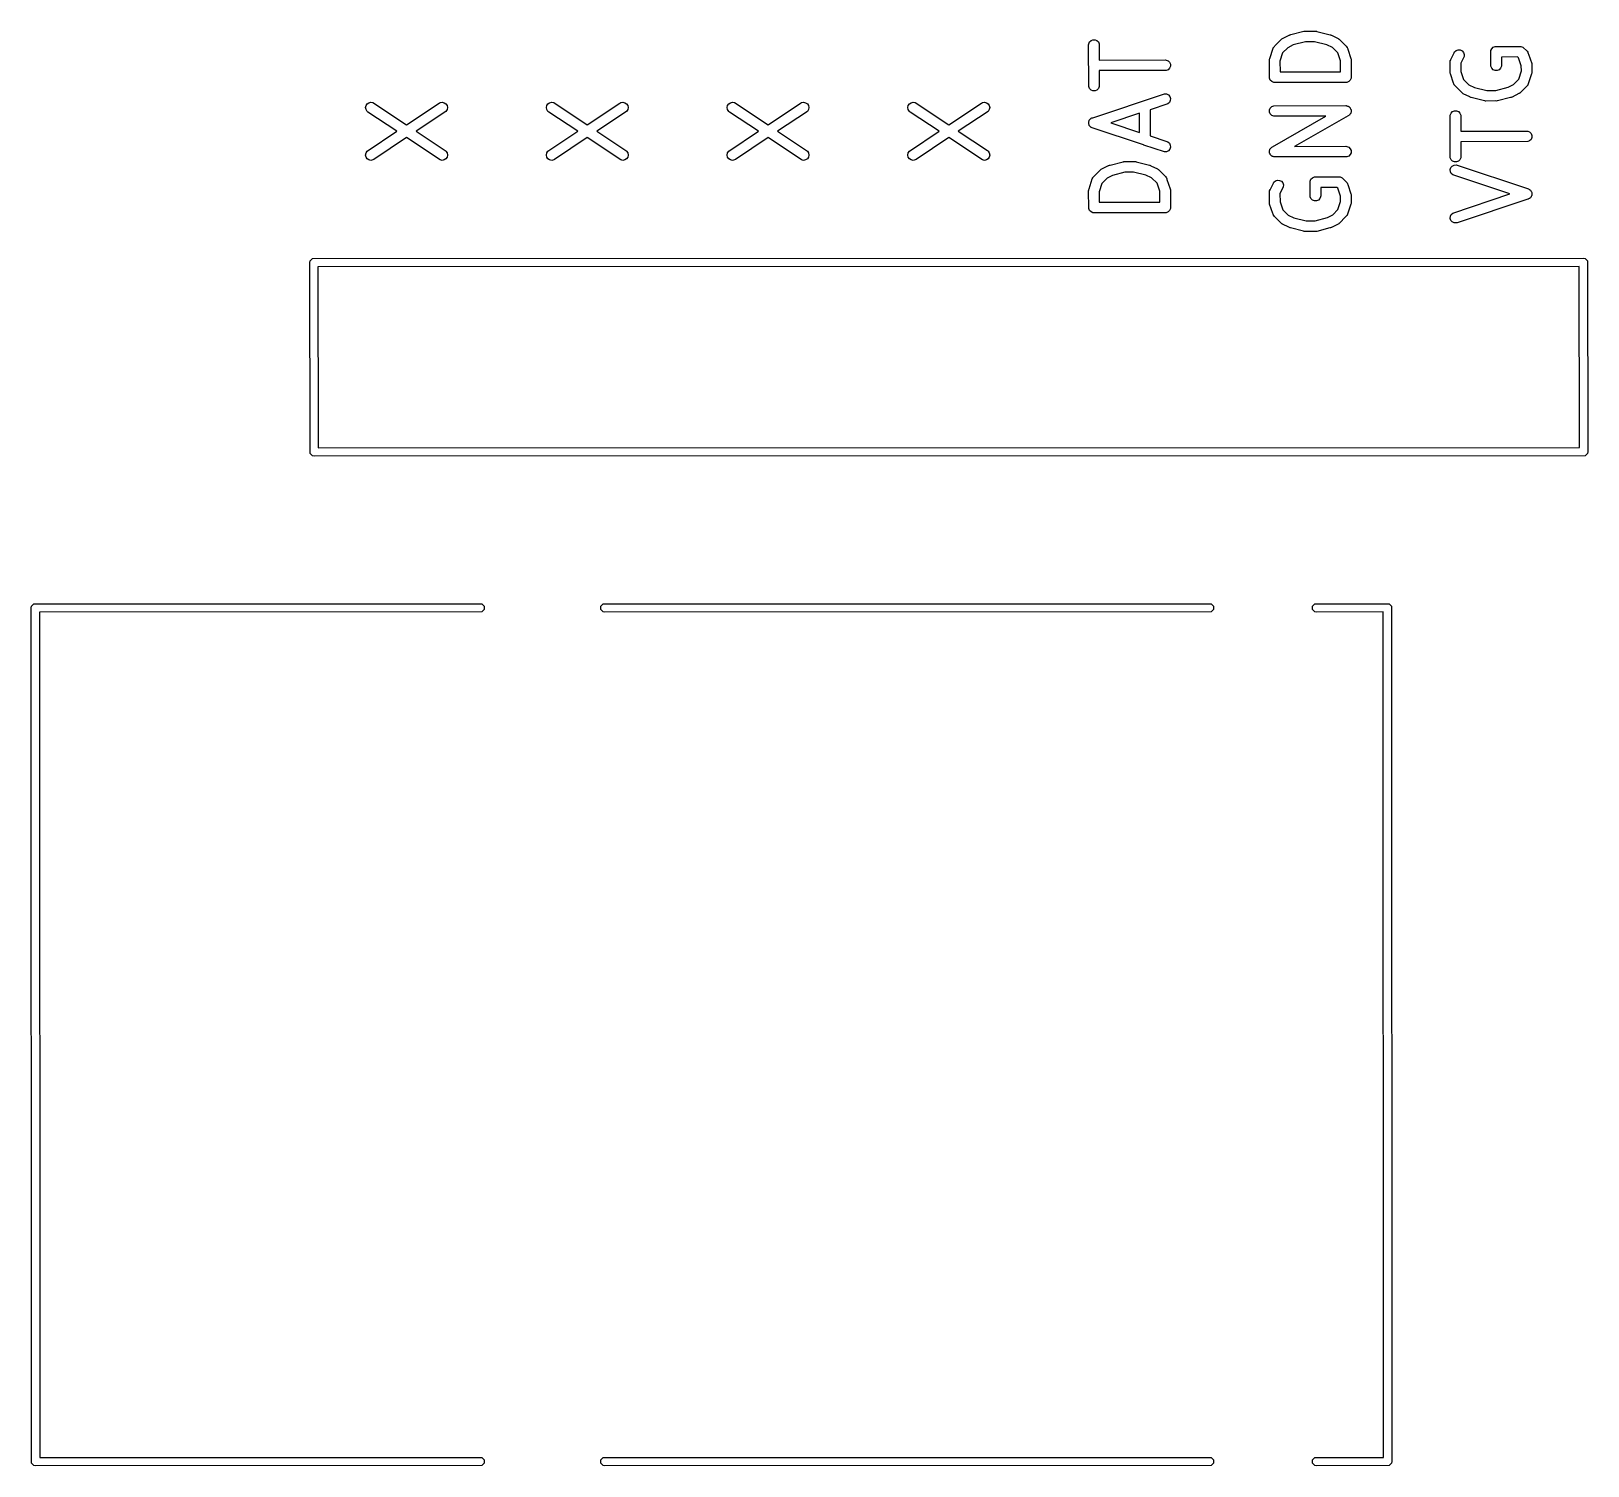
# Model space of a CAD drawing. Extents: x 91.3 to 133.3, y -96.3 to -50.
# Drawn here: x 91.28 to 113.16, y -70.19 to -50.03 of the extents above; entities that cross this region are included whole.
import ezdxf

# ---------------------------------------------------------------- set-up
doc = ezdxf.new("R2010")
doc.units = 0
doc.layers.add('BLACK', color=7, linetype='CONTINUOUS')

msp = doc.modelspace()

# ---------------------------------------------------------------- linework, layer by layer
at = {"layer": 'BLACK', "linetype": 'CONTINUOUS'}
for p, q in [((108.869823, -50.130891), (108.964373, -50.082203)), ((108.964373, -50.082203), (108.965442, -50.081793)), ((108.965442, -50.081793), (108.965878, -50.081471)), ((108.965878, -50.081471), (108.967121, -50.081151)), ((108.967121, -50.081151), (108.978104, -50.076948)), ((108.978104, -50.076948), (108.985501, -50.076422)), ((108.985501, -50.076422), (109.1702, -50.028905)), ((109.1702, -50.028905), (109.172736, -50.028529)), ((109.172736, -50.028529), (109.173758, -50.028107)), ((109.173758, -50.028107), (109.175719, -50.028089)), ((109.175719, -50.028089), (109.184744, -50.026755)), ((109.184744, -50.026755), (109.192667, -50.027933)), ((109.192667, -50.027933), (109.331247, -50.026666)), ((109.331247, -50.026666), (109.3338, -50.026917)), ((109.3338, -50.026917), (109.334893, -50.026755)), ((109.334893, -50.026755), (109.336764, -50.027209)), ((109.336764, -50.027209), (109.345879, -50.028107)), ((109.345879, -50.028107), (109.353547, -50.031283)), ((109.353547, -50.031283), (109.539913, -50.076524)), ((109.539913, -50.076524), (109.540992, -50.076909)), ((109.540992, -50.076909), (109.541532, -50.076948)), ((109.541532, -50.076948), (109.542739, -50.077533)), ((109.542739, -50.077533), (109.553759, -50.081471)), ((109.553759, -50.081471), (109.55927, -50.085555)), ((109.55927, -50.085555), (109.650502, -50.129822)), ((106.144819, -50.220714), (106.14626, -50.206082)), ((106.14626, -50.806774), (106.144819, -50.220714)), ((106.14626, -50.206082), (106.157459, -50.179046)), ((106.157459, -50.179046), (106.178151, -50.158354)), ((106.178151, -50.158354), (106.205187, -50.147155)), ((106.205187, -50.147155), (106.234451, -50.147155)), ((106.234451, -50.147155), (106.261487, -50.158354)), ((106.261487, -50.158354), (106.282179, -50.179046)), ((106.282179, -50.179046), (106.293378, -50.206082)), ((106.293378, -50.206082), (106.293935, -50.432742)), ((108.690138, -50.411003), (108.736287, -50.268425)), ((108.736287, -50.268425), (108.742281, -50.255)), ((108.742281, -50.255), (108.744046, -50.252964)), ((108.744046, -50.252964), (108.745078, -50.250474)), ((108.745078, -50.250474), (108.754826, -50.240535)), ((108.754826, -50.240535), (108.761455, -50.232893)), ((108.761455, -50.232893), (108.763158, -50.232041)), ((108.763158, -50.232041), (108.849643, -50.143871)), ((108.849643, -50.143871), (108.855393, -50.13915)), ((108.855393, -50.13915), (108.856692, -50.137654)), ((108.856692, -50.137654), (108.858102, -50.136927)), ((108.858102, -50.136927), (108.861008, -50.134543)), ((108.861008, -50.134543), (108.869823, -50.130891)), ((108.94408, -50.259936), (108.87129, -50.334145)), ((109.019215, -50.221245), (108.94408, -50.259936)), ((109.192645, -50.176627), (109.019215, -50.221245)), ((109.317417, -50.175485), (109.192645, -50.176627)), ((109.49054, -50.217511), (109.317417, -50.175485)), ((109.57035, -50.256237), (109.49054, -50.217511)), ((109.646076, -50.330514), (109.57035, -50.256237)), ((109.650502, -50.129822), (109.656798, -50.133785)), ((109.656798, -50.133785), (109.658628, -50.134543)), ((109.658628, -50.134543), (109.659748, -50.135641)), ((109.659748, -50.135641), (109.662945, -50.137654)), ((109.662945, -50.137654), (109.669468, -50.145176)), ((109.669468, -50.145176), (109.765233, -50.239109)), ((109.765233, -50.239109), (109.774561, -50.250474)), ((109.774561, -50.250474), (109.775592, -50.252964)), ((109.775592, -50.252964), (109.777357, -50.254999)), ((109.777357, -50.254999), (109.781802, -50.267957)), ((109.781802, -50.267957), (109.785759, -50.27751)), ((109.785759, -50.27751), (109.785759, -50.27949)), ((109.785759, -50.27949), (109.83097, -50.411281)), ((111.288188, -50.317587), (111.310296, -50.298414)), ((111.310296, -50.298414), (111.338057, -50.28916)), ((111.338057, -50.28916), (111.367247, -50.291234)), ((111.367247, -50.291234), (111.393422, -50.304322)), ((111.393422, -50.304322), (111.412595, -50.326429)), ((111.796247, -50.315952), (111.797688, -50.30132)), ((111.797688, -50.30132), (111.808887, -50.274284)), ((111.808887, -50.274284), (111.829579, -50.253592)), ((111.829579, -50.253592), (111.856615, -50.242393)), ((111.856615, -50.242393), (112.20458, -50.240952)), ((112.20458, -50.240952), (112.219212, -50.242393)), ((112.219212, -50.242393), (112.23041, -50.247031)), ((112.23041, -50.247031), (112.246247, -50.253591)), ((112.246247, -50.253591), (112.305232, -50.310537)), ((112.305232, -50.310537), (112.31456, -50.321903)), ((106.293935, -50.432742), (107.219819, -50.431428)), ((107.219819, -50.431428), (107.234451, -50.432869)), ((107.234451, -50.432869), (107.261487, -50.444068)), ((107.261487, -50.444068), (107.282179, -50.46476)), ((107.282179, -50.46476), (107.293378, -50.491796)), ((107.293378, -50.52106), (107.282179, -50.548096)), ((107.293378, -50.491796), (107.293378, -50.52106)), ((108.684819, -50.434999), (108.685548, -50.427593)), ((108.68626, -50.687726), (108.684819, -50.434999)), ((108.685408, -50.425619), (108.685889, -50.424132)), ((108.685548, -50.427593), (108.685408, -50.425619)), ((108.685889, -50.424132), (108.68626, -50.420367)), ((108.68626, -50.420367), (108.690138, -50.411003)), ((108.87129, -50.334145), (108.833551, -50.450741)), ((108.833551, -50.450741), (108.834398, -50.599408)), ((109.684867, -50.443591), (109.646076, -50.330514)), ((109.685749, -50.598199), (109.684867, -50.443591)), ((109.83097, -50.411281), (109.832619, -50.418536)), ((109.832619, -50.418536), (109.833378, -50.420367)), ((109.833378, -50.420367), (109.833386, -50.421909)), ((109.833386, -50.421909), (109.83423, -50.425618)), ((109.83423, -50.425618), (109.833468, -50.436323)), ((109.833468, -50.436323), (109.834819, -50.673094)), ((111.224819, -50.458809), (111.22626, -50.444177)), ((111.22612, -50.601026), (111.224819, -50.458809)), ((111.22626, -50.444177), (111.227291, -50.441687)), ((111.227291, -50.441687), (111.227482, -50.439)), ((111.227482, -50.439), (111.233786, -50.426006)), ((111.233786, -50.426006), (111.237459, -50.417141)), ((111.237459, -50.417141), (111.238681, -50.415918)), ((111.238681, -50.415918), (111.280356, -50.33003)), ((111.280356, -50.33003), (111.288188, -50.317587)), ((111.419775, -50.383381), (111.37369, -50.478356)), ((111.37369, -50.478356), (111.374739, -50.592983)), ((111.412595, -50.326429), (111.421849, -50.354191)), ((111.421849, -50.354191), (111.419775, -50.383381)), ((111.797688, -50.52106), (111.796247, -50.315952)), ((111.808887, -50.548096), (111.797688, -50.52106)), ((111.944806, -50.52106), (111.933607, -50.548096)), ((111.946247, -50.506428), (111.944806, -50.52106)), ((112.173006, -50.389702), (111.945433, -50.390644)), ((111.945433, -50.390644), (111.946247, -50.506428)), ((112.18627, -50.402507), (112.173006, -50.389702)), ((112.224934, -50.515213), (112.18627, -50.402507)), ((112.22587, -50.586592), (112.224934, -50.515213)), ((112.31456, -50.321903), (112.31559, -50.324391)), ((112.31559, -50.324391), (112.317357, -50.326428)), ((112.317357, -50.326428), (112.321804, -50.339391)), ((112.321804, -50.339391), (112.325759, -50.348939)), ((112.325759, -50.348939), (112.325759, -50.350919)), ((112.325759, -50.350919), (112.37097, -50.48271)), ((112.37097, -50.48271), (112.372619, -50.489965)), ((112.372619, -50.489965), (112.373378, -50.491796)), ((112.373378, -50.491796), (112.373398, -50.493392)), ((112.373398, -50.493392), (112.37423, -50.497047)), ((112.37423, -50.497047), (112.373568, -50.506347)), ((112.373568, -50.506347), (112.374819, -50.601666)), ((107.234451, -50.579987), (106.2943, -50.581322)), ((106.2943, -50.581322), (106.294819, -50.792142)), ((107.261487, -50.568788), (107.234451, -50.579987)), ((107.282179, -50.548096), (107.261487, -50.568788)), ((108.697459, -50.714762), (108.68626, -50.687726)), ((108.718151, -50.735454), (108.697459, -50.714762)), ((108.745187, -50.746653), (108.718151, -50.735454)), ((108.759819, -50.748094), (108.745187, -50.746653)), ((109.774451, -50.746653), (108.759819, -50.748094)), ((108.834398, -50.599408), (109.685749, -50.598199)), ((109.801487, -50.735454), (109.774451, -50.746653)), ((109.822179, -50.714762), (109.801487, -50.735454)), ((109.833378, -50.687726), (109.822179, -50.714762)), ((109.834819, -50.673094), (109.833378, -50.687726)), ((111.225408, -50.611046), (111.22612, -50.601026)), ((111.226245, -50.614729), (111.225408, -50.611046)), ((111.22626, -50.616298), (111.226245, -50.614729)), ((111.227018, -50.618129), (111.22626, -50.616298)), ((111.228668, -50.625383), (111.227018, -50.618129)), ((111.273879, -50.757173), (111.228668, -50.625383)), ((111.374739, -50.592983), (111.413562, -50.706151)), ((111.413562, -50.706151), (111.489286, -50.780428)), ((111.829579, -50.568788), (111.808887, -50.548096)), ((111.856615, -50.579987), (111.829579, -50.568788)), ((111.885879, -50.579987), (111.856615, -50.579987)), ((111.912915, -50.568788), (111.885879, -50.579987)), ((111.933607, -50.548096), (111.912915, -50.568788)), ((112.115558, -50.776727), (112.188348, -50.702519)), ((112.188348, -50.702519), (112.22587, -50.586592)), ((112.3695, -50.625658), (112.323351, -50.76824)), ((112.373378, -50.616298), (112.3695, -50.625658)), ((112.373748, -50.612534), (112.373378, -50.616298)), ((112.37423, -50.611047), (112.373748, -50.612534)), ((112.374819, -50.601666), (112.374089, -50.609072)), ((112.374089, -50.609072), (112.37423, -50.611047)), ((106.157459, -50.83381), (106.14626, -50.806774)), ((106.178151, -50.854502), (106.157459, -50.83381)), ((106.205187, -50.865701), (106.178151, -50.854502)), ((106.234451, -50.865701), (106.205187, -50.865701)), ((106.205223, -51.243245), (107.196102, -50.911468)), ((106.261487, -50.854502), (106.234451, -50.865701)), ((106.282179, -50.83381), (106.261487, -50.854502)), ((106.293378, -50.806774), (106.282179, -50.83381)), ((106.294819, -50.792142), (106.293378, -50.806774)), ((107.196102, -50.911468), (107.210438, -50.908208)), ((107.210438, -50.908208), (107.239628, -50.910283)), ((107.239628, -50.910283), (107.265802, -50.923369)), ((107.265802, -50.923369), (107.284976, -50.945477)), ((107.284976, -50.945477), (107.29423, -50.973239)), ((111.273879, -50.759154), (111.273879, -50.757173)), ((111.277834, -50.768703), (111.273879, -50.759154)), ((111.282281, -50.781665), (111.277834, -50.768703)), ((111.284046, -50.7837), (111.282281, -50.781665)), ((111.285078, -50.786191), (111.284046, -50.7837)), ((111.294405, -50.797556), (111.285078, -50.786191)), ((111.390172, -50.891493), (111.294405, -50.797556)), ((111.396692, -50.899011), (111.390172, -50.891493)), ((111.399885, -50.901021), (111.396692, -50.899011)), ((111.401008, -50.902122), (111.399885, -50.901021)), ((111.40284, -50.90288), (111.401008, -50.902122)), ((111.409135, -50.906843), (111.40284, -50.90288)), ((111.500367, -50.951111), (111.409135, -50.906843)), ((111.489286, -50.780428), (111.569096, -50.819153)), ((111.505878, -50.955194), (111.500367, -50.951111)), ((111.516893, -50.959129), (111.505878, -50.955194)), ((111.518104, -50.959717), (111.516893, -50.959129)), ((111.518644, -50.959755), (111.518104, -50.959717)), ((111.519724, -50.960141), (111.518644, -50.959755)), ((111.706089, -51.005381), (111.519724, -50.960141)), ((111.569096, -50.819153), (111.742219, -50.861179)), ((111.742219, -50.861179), (111.866991, -50.860037)), ((111.866991, -50.860037), (112.040421, -50.815419)), ((112.074135, -50.960242), (111.889437, -51.00776)), ((112.040421, -50.815419), (112.115558, -50.776727)), ((112.081532, -50.959717), (112.074135, -50.960242)), ((112.092514, -50.955514), (112.081532, -50.959717)), ((112.093759, -50.955194), (112.092514, -50.955514)), ((112.094194, -50.954871), (112.093759, -50.955194)), ((112.095264, -50.954462), (112.094194, -50.954871)), ((112.189816, -50.905771), (112.095264, -50.954462)), ((112.198628, -50.902122), (112.189816, -50.905771)), ((112.201532, -50.899738), (112.198628, -50.902122)), ((112.202945, -50.899011), (112.201532, -50.899738)), ((112.204244, -50.897512), (112.202945, -50.899011)), ((112.209994, -50.892794), (112.204244, -50.897512)), ((112.296479, -50.804624), (112.209994, -50.892794)), ((112.298183, -50.803773), (112.296479, -50.804624)), ((112.304813, -50.796128), (112.298183, -50.803773)), ((112.314561, -50.786191), (112.304813, -50.796128)), ((112.315592, -50.7837), (112.314561, -50.786191)), ((112.317357, -50.781666), (112.315592, -50.7837)), ((112.323351, -50.76824), (112.317357, -50.781666)), ((95.984819, -51.101745), (95.990498, -51.073037)), ((95.990558, -51.130439), (95.984819, -51.101745)), ((95.990498, -51.073037), (96.006731, -51.048688)), ((96.006841, -51.154754), (95.990558, -51.130439)), ((96.006731, -51.048688), (96.031046, -51.032405)), ((96.018217, -51.16407), (96.006841, -51.154754)), ((96.425894, -51.435157), (96.018217, -51.16407)), ((96.031046, -51.032405), (96.05974, -51.026666)), ((96.05974, -51.026666), (96.088448, -51.032345)), ((96.088448, -51.032345), (96.559713, -51.345715)), ((96.559713, -51.345715), (97.018216, -51.039262)), ((97.112797, -51.154754), (96.693743, -51.43484)), ((97.018216, -51.039262), (97.03119, -51.032345)), ((97.03119, -51.032345), (97.059898, -51.026666)), ((97.059898, -51.026666), (97.088592, -51.032405)), ((97.088592, -51.032405), (97.112907, -51.048688)), ((97.12908, -51.130439), (97.112797, -51.154754)), ((97.112907, -51.048688), (97.12914, -51.073037)), ((97.134819, -51.101745), (97.12908, -51.130439)), ((97.12914, -51.073037), (97.134819, -51.101745)), ((98.524819, -51.101745), (98.530498, -51.073037)), ((98.530558, -51.130439), (98.524819, -51.101745)), ((98.530498, -51.073037), (98.546731, -51.048688)), ((98.546841, -51.154754), (98.530558, -51.130439)), ((98.546731, -51.048688), (98.571046, -51.032405)), ((98.558217, -51.16407), (98.546841, -51.154754)), ((98.965894, -51.435157), (98.558217, -51.16407)), ((98.571046, -51.032405), (98.59974, -51.026666)), ((98.59974, -51.026666), (98.628448, -51.032345)), ((98.628448, -51.032345), (99.099713, -51.345715)), ((99.099713, -51.345715), (99.558216, -51.039262)), ((99.652797, -51.154754), (99.233743, -51.43484)), ((99.558216, -51.039262), (99.57119, -51.032345)), ((99.57119, -51.032345), (99.599898, -51.026666)), ((99.599898, -51.026666), (99.628592, -51.032405)), ((99.628592, -51.032405), (99.652907, -51.048688)), ((99.66908, -51.130439), (99.652797, -51.154754)), ((99.652907, -51.048688), (99.66914, -51.073037)), ((99.674819, -51.101745), (99.66908, -51.130439)), ((99.66914, -51.073037), (99.674819, -51.101745)), ((101.064819, -51.101745), (101.070498, -51.073037)), ((101.070558, -51.130439), (101.064819, -51.101745)), ((101.070498, -51.073037), (101.086731, -51.048688)), ((101.086841, -51.154754), (101.070558, -51.130439)), ((101.086731, -51.048688), (101.111046, -51.032405)), ((101.098217, -51.16407), (101.086841, -51.154754)), ((101.505894, -51.435157), (101.098217, -51.16407)), ((101.111046, -51.032405), (101.13974, -51.026666)), ((101.13974, -51.026666), (101.168448, -51.032345)), ((101.168448, -51.032345), (101.639713, -51.345715)), ((101.639713, -51.345715), (102.098216, -51.039262)), ((102.192797, -51.154754), (101.773743, -51.43484)), ((102.098216, -51.039262), (102.11119, -51.032345)), ((102.11119, -51.032345), (102.139898, -51.026666)), ((102.139898, -51.026666), (102.168592, -51.032405)), ((102.168592, -51.032405), (102.192907, -51.048688)), ((102.20908, -51.130439), (102.192797, -51.154754)), ((102.192907, -51.048688), (102.20914, -51.073037)), ((102.214819, -51.101745), (102.20908, -51.130439)), ((102.20914, -51.073037), (102.214819, -51.101745)), ((103.604819, -51.101745), (103.610498, -51.073037)), ((103.610558, -51.130439), (103.604819, -51.101745)), ((103.610498, -51.073037), (103.626731, -51.048688)), ((103.626841, -51.154754), (103.610558, -51.130439)), ((103.626731, -51.048688), (103.651046, -51.032405)), ((103.638217, -51.16407), (103.626841, -51.154754)), ((104.045894, -51.435157), (103.638217, -51.16407)), ((103.651046, -51.032405), (103.67974, -51.026666)), ((103.67974, -51.026666), (103.708448, -51.032345)), ((103.708448, -51.032345), (104.179713, -51.345715)), ((104.179713, -51.345715), (104.638216, -51.039262)), ((104.732797, -51.154754), (104.313743, -51.43484)), ((104.638216, -51.039262), (104.65119, -51.032345)), ((104.65119, -51.032345), (104.679898, -51.026666)), ((104.679898, -51.026666), (104.708592, -51.032405)), ((104.708592, -51.032405), (104.732907, -51.048688)), ((104.74908, -51.130439), (104.732797, -51.154754)), ((104.732907, -51.048688), (104.74914, -51.073037)), ((104.754819, -51.101745), (104.74908, -51.130439)), ((104.74914, -51.073037), (104.754819, -51.101745)), ((106.859406, -51.180889), (106.454742, -51.316384)), ((106.860199, -51.450929), (106.859406, -51.180889)), ((107.256961, -51.047776), (107.007862, -51.131182)), ((107.007862, -51.131182), (107.008946, -51.500288)), ((107.279068, -51.028602), (107.256961, -51.047776)), ((107.292155, -51.002429), (107.279068, -51.028602)), ((107.29423, -50.973239), (107.292155, -51.002429)), ((108.68626, -51.134653), (108.697459, -51.107617)), ((108.68626, -51.163917), (108.68626, -51.134653)), ((108.697459, -51.190953), (108.68626, -51.163917)), ((108.697459, -51.107617), (108.718151, -51.086925)), ((108.718151, -51.086925), (108.745187, -51.075726)), ((108.745187, -51.075726), (109.759819, -51.074285)), ((109.759819, -51.074285), (109.763582, -51.074655)), ((109.763582, -51.074655), (109.765058, -51.074468)), ((109.765058, -51.074468), (109.766968, -51.074989)), ((109.766968, -51.074989), (109.774451, -51.075726)), ((109.774451, -51.075726), (109.783666, -51.079543)), ((109.783666, -51.079543), (109.79329, -51.082168)), ((109.79329, -51.082168), (109.79707, -51.085095)), ((109.79707, -51.085095), (109.801487, -51.086925)), ((109.801487, -51.086925), (109.808537, -51.093975)), ((109.808537, -51.093975), (109.816427, -51.100085)), ((109.816427, -51.100085), (109.8188, -51.104238)), ((109.8188, -51.104238), (109.822179, -51.107617)), ((109.822179, -51.107617), (109.825995, -51.116829)), ((109.824009, -51.186534), (109.822179, -51.190953)), ((109.826936, -51.182755), (109.824009, -51.186534)), ((109.825995, -51.116829), (109.830946, -51.125494)), ((109.82956, -51.173133), (109.826936, -51.182755)), ((109.833378, -51.163917), (109.82956, -51.173133)), ((109.830946, -51.125494), (109.831548, -51.130237)), ((109.831548, -51.130237), (109.833378, -51.134653)), ((109.833378, -51.134653), (109.833378, -51.144627)), ((109.833378, -51.144627), (109.834636, -51.154524)), ((109.834636, -51.154524), (109.833378, -51.159136)), ((109.833378, -51.159136), (109.833378, -51.163917)), ((111.22626, -51.206082), (111.237459, -51.179046)), ((111.237459, -51.179046), (111.258151, -51.158354)), ((111.258151, -51.158354), (111.285187, -51.147155)), ((111.285187, -51.147155), (111.314451, -51.147155)), ((111.314451, -51.147155), (111.341487, -51.158354)), ((111.341487, -51.158354), (111.362179, -51.179046)), ((111.362179, -51.179046), (111.373378, -51.206082)), ((111.713758, -51.008558), (111.706089, -51.005381)), ((111.722872, -51.009455), (111.713758, -51.008558)), ((111.724744, -51.00991), (111.722872, -51.009455)), ((111.725836, -51.009747), (111.724744, -51.00991)), ((111.72839, -51.009999), (111.725836, -51.009747)), ((111.866969, -51.008731), (111.72839, -51.009999)), ((111.874893, -51.00991), (111.866969, -51.008731)), ((111.883917, -51.008575), (111.874893, -51.00991)), ((111.885879, -51.008558), (111.883917, -51.008575)), ((111.8869, -51.008135), (111.885879, -51.008558)), ((111.889437, -51.00776), (111.8869, -51.008135)), ((106.145408, -51.306572), (106.147103, -51.301486)), ((106.146074, -51.315952), (106.145408, -51.306572)), ((106.145408, -51.325332), (106.146074, -51.315952)), ((106.147103, -51.330417), (106.145408, -51.325332)), ((106.147103, -51.301486), (106.147483, -51.296142)), ((106.147483, -51.335762), (106.147103, -51.330417)), ((106.147483, -51.296142), (106.151687, -51.287732)), ((106.151687, -51.344171), (106.147483, -51.335762)), ((106.151687, -51.287732), (106.154662, -51.278809)), ((106.154662, -51.353095), (106.151687, -51.344171)), ((106.154662, -51.278809), (106.158173, -51.27476)), ((106.158173, -51.357143), (106.154662, -51.353095)), ((106.158173, -51.27476), (106.160569, -51.269969)), ((106.160569, -51.361935), (106.158173, -51.357143)), ((106.160569, -51.269969), (106.167673, -51.263806)), ((106.167673, -51.368097), (106.160569, -51.361935)), ((106.167673, -51.263806), (106.173836, -51.256702)), ((106.173836, -51.375202), (106.167673, -51.368097)), ((106.173836, -51.256702), (106.178627, -51.254306)), ((106.178627, -51.377597), (106.173836, -51.375202)), ((106.178627, -51.254306), (106.182676, -51.250795)), ((106.182676, -51.381109), (106.178627, -51.377597)), ((106.182676, -51.250795), (106.19168, -51.247779)), ((106.196102, -51.387103), (106.182676, -51.381109)), ((106.19168, -51.247779), (106.200009, -51.243616)), ((106.913853, -51.625278), (106.196102, -51.387103)), ((106.200009, -51.243616), (106.205223, -51.243245)), ((106.454742, -51.316384), (106.860199, -51.450929)), ((108.718151, -51.211645), (108.697459, -51.190953)), ((108.745187, -51.222844), (108.718151, -51.211645)), ((108.727189, -51.654609), (109.479888, -51.223262)), ((108.759819, -51.224285), (108.745187, -51.222844)), ((109.479888, -51.223262), (108.759819, -51.224285)), ((109.792448, -51.215388), (109.039749, -51.646735)), ((109.801487, -51.211645), (109.792448, -51.215388)), ((109.804849, -51.208282), (109.801487, -51.211645)), ((109.809019, -51.205893), (109.804849, -51.208282)), ((109.815127, -51.198004), (109.809019, -51.205893)), ((109.822179, -51.190953), (109.815127, -51.198004)), ((111.224819, -51.220714), (111.22626, -51.206082)), ((111.22626, -51.806774), (111.224819, -51.220714)), ((111.373378, -51.206082), (111.373935, -51.432742)), ((96.006841, -51.715244), (96.425894, -51.435157)), ((96.559924, -51.524282), (96.101421, -51.830736)), ((97.03119, -51.837653), (96.559924, -51.524282)), ((96.693743, -51.43484), (97.101421, -51.705928)), ((98.546841, -51.715244), (98.965894, -51.435157)), ((99.099924, -51.524282), (98.641421, -51.830736)), ((99.57119, -51.837653), (99.099924, -51.524282)), ((99.233743, -51.43484), (99.641421, -51.705928)), ((101.086841, -51.715244), (101.505894, -51.435157)), ((101.639924, -51.524282), (101.181421, -51.830736)), ((102.11119, -51.837653), (101.639924, -51.524282)), ((101.773743, -51.43484), (102.181421, -51.705928)), ((103.626841, -51.715244), (104.045894, -51.435157)), ((104.179924, -51.524282), (103.721421, -51.830736)), ((104.65119, -51.837653), (104.179924, -51.524282)), ((104.313743, -51.43484), (104.721421, -51.705928)), ((107.008946, -51.500288), (107.243536, -51.578134)), ((107.243536, -51.578134), (107.256961, -51.584128)), ((107.256961, -51.584128), (107.279068, -51.603302)), ((107.279068, -51.603302), (107.292155, -51.629475)), ((111.373935, -51.432742), (112.299819, -51.431428)), ((112.314451, -51.579987), (111.3743, -51.581322)), ((111.3743, -51.581322), (111.374819, -51.792142)), ((112.299819, -51.431428), (112.314451, -51.432869)), ((112.314451, -51.432869), (112.341487, -51.444068)), ((112.341487, -51.568788), (112.314451, -51.579987)), ((112.341487, -51.444068), (112.362179, -51.46476)), ((112.362179, -51.548096), (112.341487, -51.568788)), ((112.362179, -51.46476), (112.373378, -51.491796)), ((112.373378, -51.52106), (112.362179, -51.548096)), ((112.373378, -51.491796), (112.373378, -51.52106)), ((95.984819, -51.768253), (95.990558, -51.739559)), ((95.990498, -51.796961), (95.984819, -51.768253)), ((96.006731, -51.82131), (95.990498, -51.796961)), ((95.990558, -51.739559), (96.006841, -51.715244)), ((96.031046, -51.837593), (96.006731, -51.82131)), ((96.05974, -51.843332), (96.031046, -51.837593)), ((96.088448, -51.837653), (96.05974, -51.843332)), ((96.101421, -51.830736), (96.088448, -51.837653)), ((97.059898, -51.843332), (97.03119, -51.837653)), ((97.088592, -51.837593), (97.059898, -51.843332)), ((97.112907, -51.82131), (97.088592, -51.837593)), ((97.101421, -51.705928), (97.112797, -51.715244)), ((97.112797, -51.715244), (97.12908, -51.739559)), ((97.12914, -51.796961), (97.112907, -51.82131)), ((97.12908, -51.739559), (97.134819, -51.768253)), ((97.134819, -51.768253), (97.12914, -51.796961)), ((98.524819, -51.768253), (98.530558, -51.739559)), ((98.530498, -51.796961), (98.524819, -51.768253)), ((98.546731, -51.82131), (98.530498, -51.796961)), ((98.530558, -51.739559), (98.546841, -51.715244)), ((98.571046, -51.837593), (98.546731, -51.82131)), ((98.59974, -51.843332), (98.571046, -51.837593)), ((98.628448, -51.837653), (98.59974, -51.843332)), ((98.641421, -51.830736), (98.628448, -51.837653)), ((99.599898, -51.843332), (99.57119, -51.837653)), ((99.628592, -51.837593), (99.599898, -51.843332)), ((99.652907, -51.82131), (99.628592, -51.837593)), ((99.641421, -51.705928), (99.652797, -51.715244)), ((99.652797, -51.715244), (99.66908, -51.739559)), ((99.66914, -51.796961), (99.652907, -51.82131)), ((99.66908, -51.739559), (99.674819, -51.768253)), ((99.674819, -51.768253), (99.66914, -51.796961)), ((101.064819, -51.768253), (101.070558, -51.739559)), ((101.070498, -51.796961), (101.064819, -51.768253)), ((101.086731, -51.82131), (101.070498, -51.796961)), ((101.070558, -51.739559), (101.086841, -51.715244)), ((101.111046, -51.837593), (101.086731, -51.82131)), ((101.13974, -51.843332), (101.111046, -51.837593)), ((101.168448, -51.837653), (101.13974, -51.843332)), ((101.181421, -51.830736), (101.168448, -51.837653)), ((102.139898, -51.843332), (102.11119, -51.837653)), ((102.168592, -51.837593), (102.139898, -51.843332)), ((102.192907, -51.82131), (102.168592, -51.837593)), ((102.181421, -51.705928), (102.192797, -51.715244)), ((102.192797, -51.715244), (102.20908, -51.739559)), ((102.20914, -51.796961), (102.192907, -51.82131)), ((102.20908, -51.739559), (102.214819, -51.768253)), ((102.214819, -51.768253), (102.20914, -51.796961)), ((103.604819, -51.768253), (103.610558, -51.739559)), ((103.610498, -51.796961), (103.604819, -51.768253)), ((103.626731, -51.82131), (103.610498, -51.796961)), ((103.610558, -51.739559), (103.626841, -51.715244)), ((103.651046, -51.837593), (103.626731, -51.82131)), ((103.67974, -51.843332), (103.651046, -51.837593)), ((103.708448, -51.837653), (103.67974, -51.843332)), ((103.721421, -51.830736), (103.708448, -51.837653)), ((104.679898, -51.843332), (104.65119, -51.837653)), ((104.708592, -51.837593), (104.679898, -51.843332)), ((104.732907, -51.82131), (104.708592, -51.837593)), ((104.721421, -51.705928), (104.732797, -51.715244)), ((104.732797, -51.715244), (104.74908, -51.739559)), ((104.74914, -51.796961), (104.732907, -51.82131)), ((104.74908, -51.739559), (104.754819, -51.768253)), ((104.754819, -51.768253), (104.74914, -51.796961)), ((106.919472, -51.627606), (106.913853, -51.625278)), ((106.920867, -51.627606), (106.919472, -51.627606)), ((107.210438, -51.723696), (106.920867, -51.627606)), ((107.239628, -51.721621), (107.210438, -51.723696)), ((107.265802, -51.708535), (107.239628, -51.721621)), ((107.284976, -51.686427), (107.265802, -51.708535)), ((107.29423, -51.658665), (107.284976, -51.686427)), ((107.292155, -51.629475), (107.29423, -51.658665)), ((108.685002, -51.715474), (108.68626, -51.710861)), ((108.68626, -51.72537), (108.685002, -51.715474)), ((108.68626, -51.706081), (108.690077, -51.696865)), ((108.68626, -51.710861), (108.68626, -51.706081)), ((108.68626, -51.735345), (108.68626, -51.72537)), ((108.688089, -51.73976), (108.68626, -51.735345)), ((108.688692, -51.744504), (108.688089, -51.73976)), ((108.693642, -51.753168), (108.688692, -51.744504)), ((108.690077, -51.696865), (108.692702, -51.687242)), ((108.692702, -51.687242), (108.695629, -51.683461)), ((108.697459, -51.762381), (108.693642, -51.753168)), ((108.695629, -51.683461), (108.697459, -51.679045)), ((108.697459, -51.679045), (108.704509, -51.671994)), ((108.700837, -51.765759), (108.697459, -51.762381)), ((108.703211, -51.769913), (108.700837, -51.765759)), ((108.7111, -51.776022), (108.703211, -51.769913)), ((108.704509, -51.671994), (108.710619, -51.664105)), ((108.710619, -51.664105), (108.714788, -51.661715)), ((108.718151, -51.783073), (108.7111, -51.776022)), ((108.714788, -51.661715), (108.718151, -51.658353)), ((108.718151, -51.658353), (108.727189, -51.654609)), ((108.722567, -51.784902), (108.718151, -51.783073)), ((108.726348, -51.78783), (108.722567, -51.784902)), ((108.735971, -51.790454), (108.726348, -51.78783)), ((108.745187, -51.794272), (108.735971, -51.790454)), ((108.752669, -51.795008), (108.745187, -51.794272)), ((108.75458, -51.79553), (108.752669, -51.795008)), ((108.756055, -51.795342), (108.75458, -51.79553)), ((108.759819, -51.795713), (108.756055, -51.795342)), ((109.774451, -51.794272), (108.759819, -51.795713)), ((109.039749, -51.646735), (109.759819, -51.645713)), ((109.759819, -51.645713), (109.774451, -51.647154)), ((109.774451, -51.647154), (109.801487, -51.658353)), ((109.801487, -51.783073), (109.774451, -51.794272)), ((109.801487, -51.658353), (109.822179, -51.679045)), ((109.822179, -51.762381), (109.801487, -51.783073)), ((109.822179, -51.679045), (109.833378, -51.706081)), ((109.833378, -51.735345), (109.822179, -51.762381)), ((109.833378, -51.706081), (109.833378, -51.735345)), ((111.237459, -51.83381), (111.22626, -51.806774)), ((111.258151, -51.854502), (111.237459, -51.83381)), ((111.362179, -51.83381), (111.341487, -51.854502)), ((111.373378, -51.806774), (111.362179, -51.83381)), ((111.374819, -51.792142), (111.373378, -51.806774)), ((106.223158, -52.065375), (106.309643, -51.977205)), ((106.309643, -51.977205), (106.315393, -51.972484)), ((106.315393, -51.972484), (106.316692, -51.970988)), ((106.316692, -51.970988), (106.318102, -51.970261)), ((106.318102, -51.970261), (106.321008, -51.967877)), ((106.321008, -51.967877), (106.329823, -51.964225)), ((106.329823, -51.964225), (106.424373, -51.915537)), ((106.479215, -52.054579), (106.40408, -52.09327)), ((106.424373, -51.915537), (106.425442, -51.915127)), ((106.425442, -51.915127), (106.425878, -51.914805)), ((106.425878, -51.914805), (106.427121, -51.914485)), ((106.427121, -51.914485), (106.438104, -51.910282)), ((106.438104, -51.910282), (106.445501, -51.909756)), ((106.445501, -51.909756), (106.6302, -51.862239)), ((106.652645, -52.009961), (106.479215, -52.054579)), ((106.6302, -51.862239), (106.632736, -51.861863)), ((106.632736, -51.861863), (106.633758, -51.861441)), ((106.633758, -51.861441), (106.635719, -51.861423)), ((106.635719, -51.861423), (106.644744, -51.860089)), ((106.644744, -51.860089), (106.652667, -51.861267)), ((106.777417, -52.008819), (106.652645, -52.009961)), ((106.652667, -51.861267), (106.791247, -51.86)), ((106.95054, -52.050845), (106.777417, -52.008819)), ((106.791247, -51.86), (106.7938, -51.860251)), ((106.7938, -51.860251), (106.794893, -51.860089)), ((106.794893, -51.860089), (106.796764, -51.860543)), ((106.796764, -51.860543), (106.805879, -51.861441)), ((106.805879, -51.861441), (106.813547, -51.864617)), ((106.813547, -51.864617), (106.999913, -51.909858)), ((107.03035, -52.089571), (106.95054, -52.050845)), ((106.999913, -51.909858), (107.000992, -51.910243)), ((107.000992, -51.910243), (107.001532, -51.910282)), ((107.001532, -51.910282), (107.002739, -51.910867)), ((107.002739, -51.910867), (107.013759, -51.914805)), ((107.013759, -51.914805), (107.01927, -51.918889)), ((107.01927, -51.918889), (107.110502, -51.963156)), ((107.110502, -51.963156), (107.116798, -51.967119)), ((107.116798, -51.967119), (107.118628, -51.967877)), ((107.118628, -51.967877), (107.119748, -51.968975)), ((107.119748, -51.968975), (107.122945, -51.970988)), ((107.122945, -51.970988), (107.129468, -51.97851)), ((107.129468, -51.97851), (107.225233, -52.072443)), ((111.225408, -51.973239), (111.234662, -51.945476)), ((111.227483, -52.002429), (111.225408, -51.973239)), ((111.240569, -52.028602), (111.227483, -52.002429)), ((111.234662, -51.945476), (111.253836, -51.923369)), ((111.262676, -52.047776), (111.240569, -52.028602)), ((111.253836, -51.923369), (111.280009, -51.910283)), ((111.285187, -51.865701), (111.258151, -51.854502)), ((111.276102, -52.05377), (111.262676, -52.047776)), ((112.064895, -52.315519), (111.276102, -52.05377)), ((111.280009, -51.910283), (111.309199, -51.908208)), ((111.314451, -51.865701), (111.285187, -51.865701)), ((111.309199, -51.908208), (112.323536, -52.244801)), ((111.341487, -51.854502), (111.314451, -51.865701)), ((106.144819, -52.268333), (106.145548, -52.260927)), ((106.14626, -52.52106), (106.144819, -52.268333)), ((106.145408, -52.258953), (106.145889, -52.257466)), ((106.145548, -52.260927), (106.145408, -52.258953)), ((106.145889, -52.257466), (106.14626, -52.253701)), ((106.14626, -52.253701), (106.150138, -52.244337)), ((106.150138, -52.244337), (106.196287, -52.101759)), ((106.196287, -52.101759), (106.202281, -52.088334)), ((106.202281, -52.088334), (106.204046, -52.086298)), ((106.204046, -52.086298), (106.205078, -52.083808)), ((106.205078, -52.083808), (106.214826, -52.073869)), ((106.214826, -52.073869), (106.221455, -52.066227)), ((106.221455, -52.066227), (106.223158, -52.065375)), ((106.33129, -52.167479), (106.293551, -52.284075)), ((106.40408, -52.09327), (106.33129, -52.167479)), ((107.106076, -52.163848), (107.03035, -52.089571)), ((107.144867, -52.276925), (107.106076, -52.163848)), ((107.145749, -52.431533), (107.144867, -52.276925)), ((107.225233, -52.072443), (107.234561, -52.083808)), ((107.234561, -52.083808), (107.235592, -52.086298)), ((107.235592, -52.086298), (107.237357, -52.088333)), ((107.237357, -52.088333), (107.241802, -52.101291)), ((107.241802, -52.101291), (107.245759, -52.110844)), ((107.245759, -52.110844), (107.245759, -52.112824)), ((107.245759, -52.112824), (107.29097, -52.244615)), ((107.29097, -52.244615), (107.292619, -52.25187)), ((107.292619, -52.25187), (107.293378, -52.253701)), ((107.293378, -52.253701), (107.293386, -52.255243)), ((107.293386, -52.255243), (107.29423, -52.258952)), ((107.29423, -52.258952), (107.293468, -52.269657)), ((107.293468, -52.269657), (107.294819, -52.506428)), ((108.684819, -52.292142), (108.68626, -52.27751)), ((108.68626, -52.27751), (108.687291, -52.27502)), ((108.687291, -52.27502), (108.687482, -52.272333)), ((108.687482, -52.272333), (108.693786, -52.259339)), ((108.693786, -52.259339), (108.697459, -52.250474)), ((108.697459, -52.250474), (108.698681, -52.249251)), ((108.698681, -52.249251), (108.740356, -52.163363)), ((108.740356, -52.163363), (108.748188, -52.15092)), ((108.748188, -52.15092), (108.770296, -52.131747)), ((108.770296, -52.131747), (108.798057, -52.122493)), ((108.798057, -52.122493), (108.827247, -52.124567)), ((108.827247, -52.124567), (108.853422, -52.137655)), ((108.879775, -52.216714), (108.83369, -52.311689)), ((108.853422, -52.137655), (108.872595, -52.159762)), ((108.872595, -52.159762), (108.881849, -52.187524)), ((108.881849, -52.187524), (108.879775, -52.216714)), ((109.256247, -52.149285), (109.257688, -52.134653)), ((109.257688, -52.354393), (109.256247, -52.149285)), ((109.257688, -52.134653), (109.268887, -52.107617)), ((109.268887, -52.107617), (109.289579, -52.086925)), ((109.289579, -52.086925), (109.316615, -52.075726)), ((109.316615, -52.075726), (109.66458, -52.074285)), ((109.633006, -52.223035), (109.405433, -52.223977)), ((109.405433, -52.223977), (109.406247, -52.339761)), ((109.64627, -52.23584), (109.633006, -52.223035)), ((109.684934, -52.348546), (109.64627, -52.23584)), ((109.66458, -52.074285), (109.679212, -52.075726)), ((109.679212, -52.075726), (109.69041, -52.080364)), ((109.69041, -52.080364), (109.706247, -52.086924)), ((109.706247, -52.086924), (109.765232, -52.14387)), ((109.765232, -52.14387), (109.77456, -52.155236)), ((109.77456, -52.155236), (109.77559, -52.157724)), ((109.77559, -52.157724), (109.777357, -52.159761)), ((109.777357, -52.159761), (109.781804, -52.172724)), ((109.781804, -52.172724), (109.785759, -52.182272)), ((109.785759, -52.182272), (109.785759, -52.184252)), ((109.785759, -52.184252), (109.83097, -52.316043)), ((112.323536, -52.244801), (112.336961, -52.250795)), ((112.336961, -52.250795), (112.341008, -52.254305)), ((112.341008, -52.254305), (112.345802, -52.256702)), ((112.345802, -52.256702), (112.351966, -52.263809)), ((112.351966, -52.263809), (112.359068, -52.269969)), ((112.359068, -52.269969), (112.361463, -52.27476)), ((112.361463, -52.27476), (112.364976, -52.27881)), ((112.364976, -52.27881), (112.36795, -52.287732)), ((106.293551, -52.284075), (106.294398, -52.432742)), ((106.294398, -52.432742), (107.145749, -52.431533)), ((108.68612, -52.434359), (108.684819, -52.292142)), ((108.685408, -52.444379), (108.68612, -52.434359)), ((108.686245, -52.448062), (108.685408, -52.444379)), ((108.68626, -52.449631), (108.686245, -52.448062)), ((108.687018, -52.451462), (108.68626, -52.449631)), ((108.688668, -52.458716), (108.687018, -52.451462)), ((108.733879, -52.590506), (108.688668, -52.458716)), ((108.83369, -52.311689), (108.834739, -52.426316)), ((108.834739, -52.426316), (108.873562, -52.539484)), ((109.268887, -52.381429), (109.257688, -52.354393)), ((109.289579, -52.402121), (109.268887, -52.381429)), ((109.316615, -52.41332), (109.289579, -52.402121)), ((109.345879, -52.41332), (109.316615, -52.41332)), ((109.372915, -52.402121), (109.345879, -52.41332)), ((109.393607, -52.381429), (109.372915, -52.402121)), ((109.404806, -52.354393), (109.393607, -52.381429)), ((109.406247, -52.339761), (109.404806, -52.354393)), ((109.648348, -52.535852), (109.68587, -52.419925)), ((109.68587, -52.419925), (109.684934, -52.348546)), ((109.8295, -52.458991), (109.783351, -52.601573)), ((109.833378, -52.449631), (109.8295, -52.458991)), ((109.83097, -52.316043), (109.832619, -52.323298)), ((109.832619, -52.323298), (109.833378, -52.325129)), ((109.833378, -52.325129), (109.833398, -52.326725)), ((109.833748, -52.445867), (109.833378, -52.449631)), ((109.833398, -52.326725), (109.83423, -52.33038)), ((109.83423, -52.33038), (109.833568, -52.33968)), ((109.833568, -52.33968), (109.834819, -52.434999)), ((109.83423, -52.44438), (109.833748, -52.445867)), ((109.834819, -52.434999), (109.834089, -52.442405)), ((109.834089, -52.442405), (109.83423, -52.44438)), ((111.262676, -52.584128), (112.064895, -52.315519)), ((112.314413, -52.388658), (111.323536, -52.720436)), ((112.319628, -52.388288), (112.314413, -52.388658)), ((112.327956, -52.384123), (112.319628, -52.388288)), ((112.336961, -52.381109), (112.327956, -52.384123)), ((112.341008, -52.377598), (112.336961, -52.381109)), ((112.345802, -52.375202), (112.341008, -52.377598)), ((112.351966, -52.368094), (112.345802, -52.375202)), ((112.359068, -52.361935), (112.351966, -52.368094)), ((112.361463, -52.357143), (112.359068, -52.361935)), ((112.364976, -52.353094), (112.361463, -52.357143)), ((112.36795, -52.344171), (112.364976, -52.353094)), ((112.36795, -52.287732), (112.372155, -52.296142)), ((112.372155, -52.335762), (112.36795, -52.344171)), ((112.372155, -52.296142), (112.372534, -52.301486)), ((112.372534, -52.330417), (112.372155, -52.335762)), ((112.372534, -52.301486), (112.37423, -52.306572)), ((112.37423, -52.325332), (112.372534, -52.330417)), ((112.37423, -52.306572), (112.373563, -52.315952)), ((112.373563, -52.315952), (112.37423, -52.325332)), ((106.157459, -52.548096), (106.14626, -52.52106)), ((106.178151, -52.568788), (106.157459, -52.548096)), ((106.205187, -52.579987), (106.178151, -52.568788)), ((106.219819, -52.581428), (106.205187, -52.579987)), ((107.234451, -52.579987), (106.219819, -52.581428)), ((107.261487, -52.568788), (107.234451, -52.579987)), ((107.282179, -52.548096), (107.261487, -52.568788)), ((107.293378, -52.52106), (107.282179, -52.548096)), ((107.294819, -52.506428), (107.293378, -52.52106)), ((108.733879, -52.592487), (108.733879, -52.590506)), ((108.737834, -52.602036), (108.733879, -52.592487)), ((108.742281, -52.614998), (108.737834, -52.602036)), ((108.744046, -52.617033), (108.742281, -52.614998)), ((108.745078, -52.619524), (108.744046, -52.617033)), ((108.754405, -52.630889), (108.745078, -52.619524)), ((108.850172, -52.724826), (108.754405, -52.630889)), ((108.873562, -52.539484), (108.949286, -52.613761)), ((108.949286, -52.613761), (109.029096, -52.652486)), ((109.029096, -52.652486), (109.202219, -52.694512)), ((109.202219, -52.694512), (109.326991, -52.69337)), ((109.326991, -52.69337), (109.500421, -52.648752)), ((109.500421, -52.648752), (109.575558, -52.61006)), ((109.575558, -52.61006), (109.648348, -52.535852)), ((109.756479, -52.637957), (109.669994, -52.726127)), ((109.758183, -52.637106), (109.756479, -52.637957)), ((109.764813, -52.629461), (109.758183, -52.637106)), ((109.774561, -52.619524), (109.764813, -52.629461)), ((109.775592, -52.617033), (109.774561, -52.619524)), ((109.777357, -52.614999), (109.775592, -52.617033)), ((109.783351, -52.601573), (109.777357, -52.614999)), ((111.225408, -52.658665), (111.227483, -52.629475)), ((111.234662, -52.686428), (111.225408, -52.658665)), ((111.227483, -52.629475), (111.240569, -52.603302)), ((111.253836, -52.708535), (111.234662, -52.686428)), ((111.240569, -52.603302), (111.262676, -52.584128)), ((111.280009, -52.721621), (111.253836, -52.708535)), ((108.856692, -52.732344), (108.850172, -52.724826)), ((108.859885, -52.734354), (108.856692, -52.732344)), ((108.861008, -52.735455), (108.859885, -52.734354)), ((108.86284, -52.736213), (108.861008, -52.735455)), ((108.869135, -52.740176), (108.86284, -52.736213)), ((108.960367, -52.784444), (108.869135, -52.740176)), ((108.965878, -52.788527), (108.960367, -52.784444)), ((108.976893, -52.792462), (108.965878, -52.788527)), ((108.978104, -52.79305), (108.976893, -52.792462)), ((108.978644, -52.793088), (108.978104, -52.79305)), ((108.979724, -52.793474), (108.978644, -52.793088)), ((109.166089, -52.838714), (108.979724, -52.793474)), ((109.173758, -52.841891), (109.166089, -52.838714)), ((109.182872, -52.842788), (109.173758, -52.841891)), ((109.184744, -52.843243), (109.182872, -52.842788)), ((109.185836, -52.84308), (109.184744, -52.843243)), ((109.18839, -52.843332), (109.185836, -52.84308)), ((109.326969, -52.842064), (109.18839, -52.843332)), ((109.334893, -52.843243), (109.326969, -52.842064)), ((109.343917, -52.841908), (109.334893, -52.843243)), ((109.345879, -52.841891), (109.343917, -52.841908)), ((109.3469, -52.841468), (109.345879, -52.841891)), ((109.349437, -52.841093), (109.3469, -52.841468)), ((109.534135, -52.793575), (109.349437, -52.841093)), ((109.541532, -52.79305), (109.534135, -52.793575)), ((109.552514, -52.788847), (109.541532, -52.79305)), ((109.553759, -52.788527), (109.552514, -52.788847)), ((109.554194, -52.788204), (109.553759, -52.788527)), ((109.555264, -52.787795), (109.554194, -52.788204)), ((109.649816, -52.739104), (109.555264, -52.787795)), ((109.658628, -52.735455), (109.649816, -52.739104)), ((109.661532, -52.733071), (109.658628, -52.735455)), ((109.662945, -52.732344), (109.661532, -52.733071)), ((109.664244, -52.730845), (109.662945, -52.732344)), ((109.669994, -52.726127), (109.664244, -52.730845)), ((111.309199, -52.723696), (111.280009, -52.721621)), ((111.323536, -52.720436), (111.309199, -52.723696)), ((95.2, -53.28), (95.204567, -53.257039)), ((95.204567, -55.962961), (95.2, -53.28)), ((95.204567, -53.257039), (95.237039, -53.224567)), ((95.237039, -53.224567), (113.1, -53.22)), ((113.040094, -53.335454), (95.315574, -53.339985)), ((95.315574, -53.339985), (95.319905, -55.884545)), ((113.044425, -55.880014), (113.040094, -53.335454)), ((113.1, -53.22), (113.122961, -53.224567)), ((113.122961, -53.224567), (113.155433, -53.257039)), ((113.155433, -53.257039), (113.16, -55.94)), ((95.237039, -55.995433), (95.204567, -55.962961)), ((95.26, -56), (95.237039, -55.995433)), ((113.122961, -55.995433), (95.26, -56)), ((95.319905, -55.884545), (113.044425, -55.880014)), ((113.155433, -55.962961), (113.122961, -55.995433)), ((113.16, -55.94), (113.155433, -55.962961)), ((91.285, -58.135), (91.289567, -58.112039)), ((91.289567, -70.157961), (91.285, -58.135)), ((91.289567, -58.112039), (91.322039, -58.079567)), ((91.322039, -58.079567), (97.595, -58.075)), ((97.595, -58.075), (97.617961, -58.079567)), ((97.617961, -58.079567), (97.650433, -58.112039)), ((97.650433, -58.157961), (97.617961, -58.190433)), ((97.650433, -58.112039), (97.650433, -58.157961)), ((99.289567, -58.112039), (99.322039, -58.079567)), ((99.289567, -58.157961), (99.289567, -58.112039)), ((99.322039, -58.190433), (99.289567, -58.157961)), ((99.322039, -58.079567), (107.845, -58.075)), ((107.845, -58.075), (107.867961, -58.079567)), ((107.867961, -58.079567), (107.900433, -58.112039)), ((107.900433, -58.157961), (107.867961, -58.190433)), ((107.900433, -58.112039), (107.900433, -58.157961)), ((109.289567, -58.112039), (109.322039, -58.079567)), ((109.289567, -58.157961), (109.289567, -58.112039)), ((109.322039, -58.190433), (109.289567, -58.157961)), ((109.322039, -58.079567), (110.345, -58.075)), ((110.345, -58.075), (110.367961, -58.079567)), ((110.367961, -58.079567), (110.400433, -58.112039)), ((110.400433, -58.112039), (110.405, -70.135)), ((97.617961, -58.190433), (91.400464, -58.194959)), ((91.400464, -58.194959), (91.404978, -70.079506)), ((99.345, -58.195), (99.322039, -58.190433)), ((107.867961, -58.190433), (99.345, -58.195)), ((109.345, -58.195), (109.322039, -58.190433)), ((110.285021, -58.190803), (109.345, -58.195)), ((110.289535, -70.075247), (110.285021, -58.190803)), ((91.322039, -70.190433), (91.289567, -70.157961)), ((91.345, -70.195), (91.322039, -70.190433)), ((97.617961, -70.190433), (91.345, -70.195)), ((91.404978, -70.079506), (97.595, -70.075)), ((97.595, -70.075), (97.617961, -70.079567)), ((97.617961, -70.079567), (97.650433, -70.112039)), ((97.650433, -70.157961), (97.617961, -70.190433)), ((97.650433, -70.112039), (97.650433, -70.157961)), ((99.289567, -70.112039), (99.322039, -70.079567)), ((99.289567, -70.157961), (99.289567, -70.112039)), ((99.322039, -70.190433), (99.289567, -70.157961)), ((99.322039, -70.079567), (107.845, -70.075)), ((99.345, -70.195), (99.322039, -70.190433)), ((107.867961, -70.190433), (99.345, -70.195)), ((107.845, -70.075), (107.867961, -70.079567)), ((107.867961, -70.079567), (107.900433, -70.112039)), ((107.900433, -70.157961), (107.867961, -70.190433)), ((107.900433, -70.112039), (107.900433, -70.157961)), ((109.289567, -70.112039), (109.322039, -70.079567)), ((109.289567, -70.157961), (109.289567, -70.112039)), ((109.322039, -70.190433), (109.289567, -70.157961)), ((109.322039, -70.079567), (110.289535, -70.075247)), ((109.345, -70.195), (109.322039, -70.190433)), ((110.367961, -70.190433), (109.345, -70.195)), ((110.400433, -70.157961), (110.367961, -70.190433)), ((110.405, -70.135), (110.400433, -70.157961))]:
    msp.add_line(p, q, dxfattribs=at)

doc.saveas('drawing.dxf')
